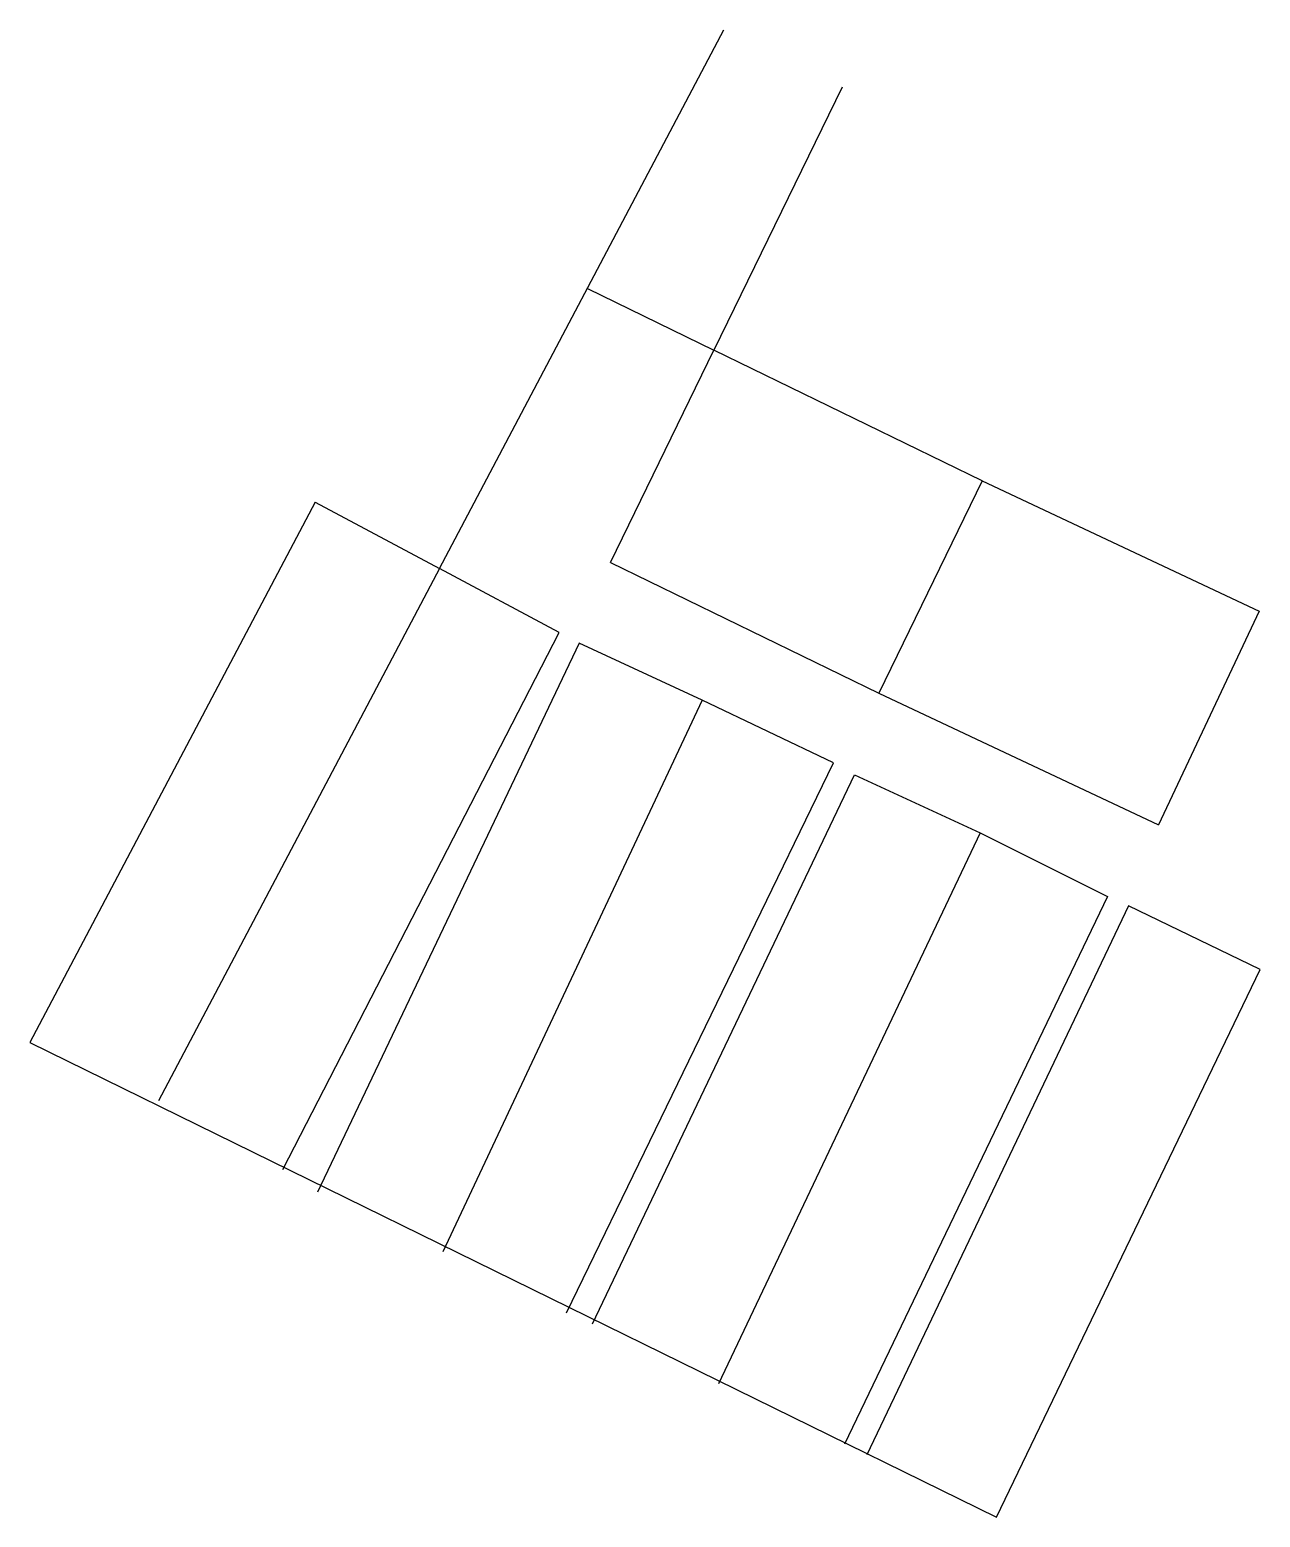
# Model space of a CAD drawing. Header units: metres. Extents: x 220308 to 221050, y 2706870 to 2707403.
# Drawn here: x 221006.6 to 221050.1, y 2706869.7 to 2706922.3 of the extents above; entities outside this region: 4.
import ezdxf

# ---------------------------------------------------------------- set-up
doc = ezdxf.new("R2010")
doc.units = ezdxf.units.M

msp = doc.modelspace()

# ---------------------------------------------------------------- linework, layer by layer
at = {"layer": 'REF_LINE0'}
for p, q in [((220319.800399, 2707402.779897), (220307.802399, 2707389.974897)), ((220319.800399, 2707402.779897), (220326.222, 2707396.763)), ((220326.222, 2707396.763), (220314.224, 2707383.958)), ((220307.802399, 2707389.974897), (220314.224, 2707383.958)), ((221021.063449, 2706903.233825), (221031.119831, 2706922.284845)), ((221035.296624, 2706920.259244), (221030.766838, 2706910.956672)), ((221026.290632, 2706913.136311), (221030.766838, 2706910.956672)), ((221027.111252, 2706903.449396), (221030.766838, 2706910.956672)), ((221040.246465, 2706906.340671), (221030.766838, 2706910.956672)), ((221040.246465, 2706906.340671), (221036.590879, 2706898.833395)), ((221040.246465, 2706906.340671), (221050.036995, 2706901.732583)), ((221016.670453, 2706905.583861), (221006.584212, 2706886.476473)), ((221016.670453, 2706905.583861), (221021.063449, 2706903.233825)), ((221021.063449, 2706903.233825), (221011.133799, 2706884.422889)), ((221025.292674, 2706900.971398), (221021.063449, 2706903.233825)), ((221027.111252, 2706903.449396), (221036.590879, 2706898.833395)), ((221050.036995, 2706901.732583), (221046.480593, 2706894.177817)), ((221015.531903, 2706881.9865), (221025.292674, 2706900.971398)), ((221026.004625, 2706900.60324), (221016.75103, 2706881.187401)), ((221030.342949, 2706898.579208), (221026.004625, 2706900.60324)), ((221030.342949, 2706898.579208), (221021.179916, 2706879.080909)), ((221034.989618, 2706896.373256), (221030.342949, 2706898.579208)), ((221036.590879, 2706898.833395), (221046.480593, 2706894.177817)), ((221025.554019, 2706876.923179), (221034.989618, 2706896.373256)), ((221026.47293, 2706876.538063), (221035.737745, 2706895.946815)), ((221035.737745, 2706895.946815), (221040.171952, 2706893.890089)), ((221040.171952, 2706893.890089), (221030.928525, 2706874.415083)), ((221040.171952, 2706893.890089), (221044.670619, 2706891.637323)), ((221044.670619, 2706891.637323), (221035.38357, 2706872.284058)), ((221045.415755, 2706891.310438), (221036.165058, 2706871.908815)), ((221050.072554, 2706889.059586), (221045.415755, 2706891.310438)), ((221040.751733, 2706869.697725), (221050.072554, 2706889.059586)), ((221006.584212, 2706886.476473), (221040.751733, 2706869.697725))]:
    msp.add_line(p, q, dxfattribs=at)

doc.saveas('drawing.dxf')
